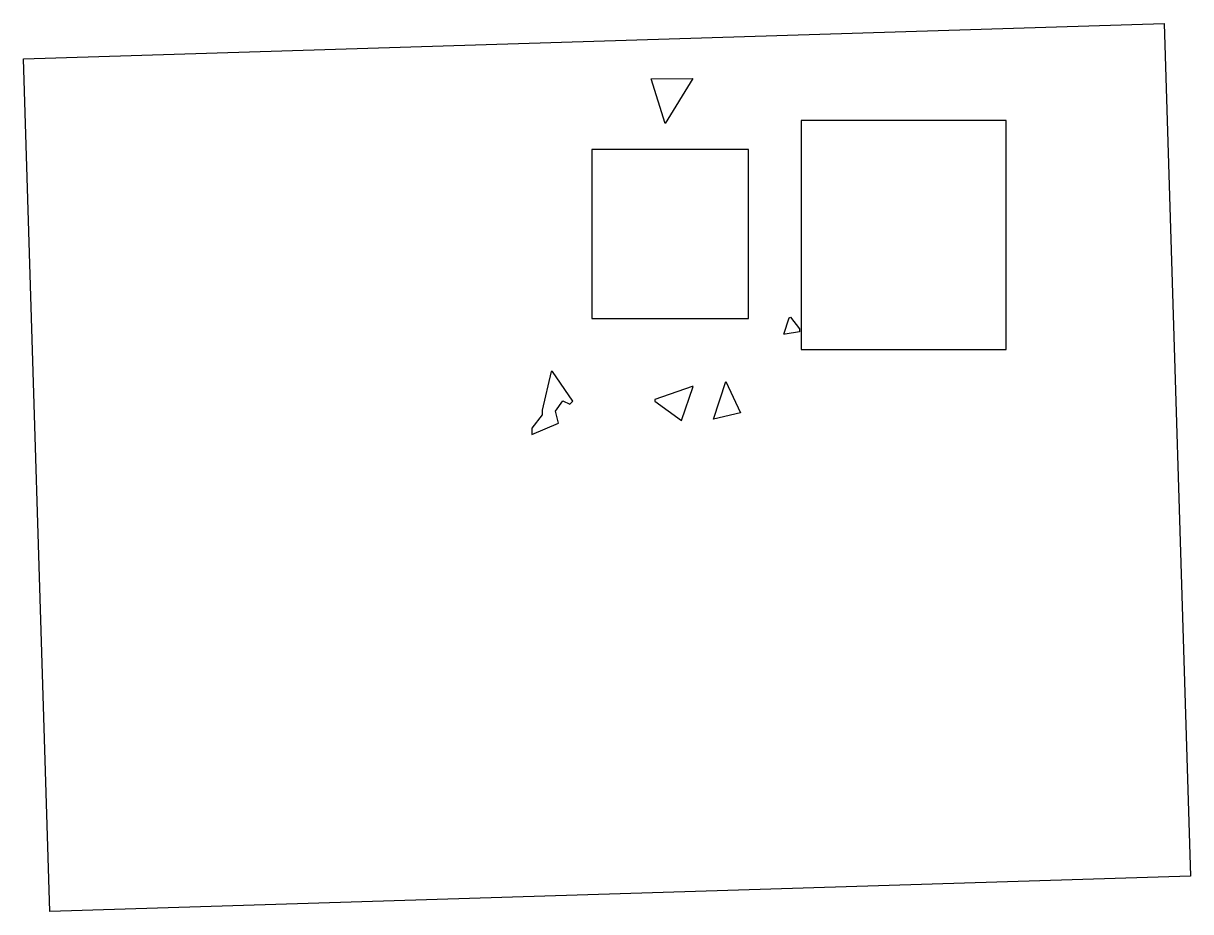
# Model space of a CAD drawing. Header units: inches. Extents: x -485 to 424, y -355 to 337.
import ezdxf

# ---------------------------------------------------------------- set-up
doc = ezdxf.new("R2010")
doc.units = ezdxf.units.IN
doc.header["$MEASUREMENT"] = 0
picture_1 = doc.add_image_def('image1.jpg', size_in_pixel=(4140, 3096))

msp = doc.modelspace()

# ---------------------------------------------------------------- linework, layer by layer
for points in [[(36.31, 294.29), (14.69, 259.34), (3.79, 294.19), (36.31, 294.29)], [(112.26, 108.48), (119.42, 99.47), (119.42, 97.13), (108.3, 95.36), (107.06, 95.36), (111.26, 107.96), (112.26, 108.48)], [(-57.17, 43.03), (-73.04, 66.29), (-73.99, 66.29), (-80.93, 35.96), (-80.93, 32.46), (-88.94, 22.13), (-88.94, 17.03), (-68.41, 25.91), (-70.59, 35.37), (-64.92, 43.24), (-59.53, 40.62), (-57.17, 43.03)], [(27.49, 27.88), (36.69, 54.55), (35.87, 54.55), (6.64, 44.3), (6.64, 43.14), (27.49, 27.88)], [(52.5, 29.04), (61.96, 58.31), (73.32, 33.99), (52.5, 29.04)]]:
    msp.add_lwpolyline(points)
for points in [[(120.69, 261.64), (120.69, 83.22), (280.36, 83.22), (280.36, 261.64)], [(-42.38, 239.11), (-42.38, 107.39), (79.65, 107.39), (79.65, 239.11)]]:
    msp.add_lwpolyline(points, close=True)

# ---------------------------------------------------------------- pictures from other files: only their frames are drawn
image = msp.add_image(picture_1, insert=(-464.45, -354.58), size_in_units=(888.86, 664.71), rotation=1.77612)
image.dxf.flags = 7

doc.saveas('drawing.dxf')
